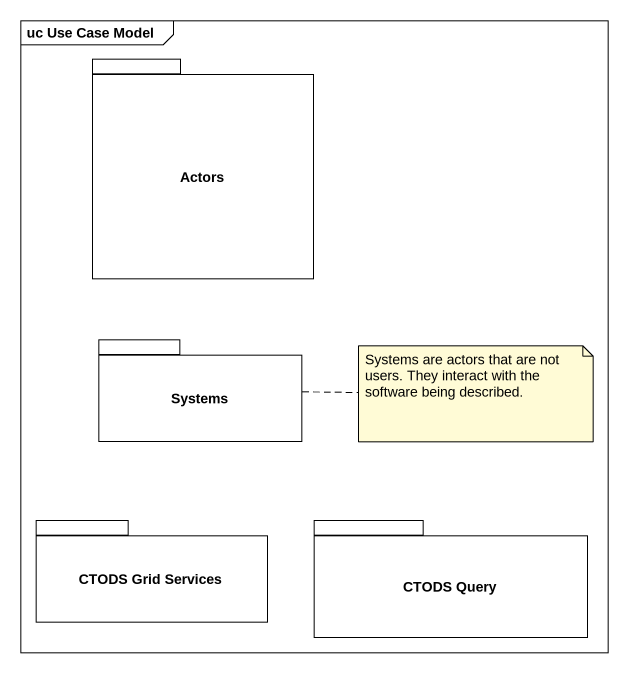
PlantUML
@startuml
mainframe uc Use Case Model
package Actors {
}
package Systems {
}
package "CTODS Grid Services" as CTODS_Grid_Services {
}
package "CTODS Query" as CTODS_Query {
}
note right of Systems : Systems are actors that are not users. They interact with the software being described.
@enduml
